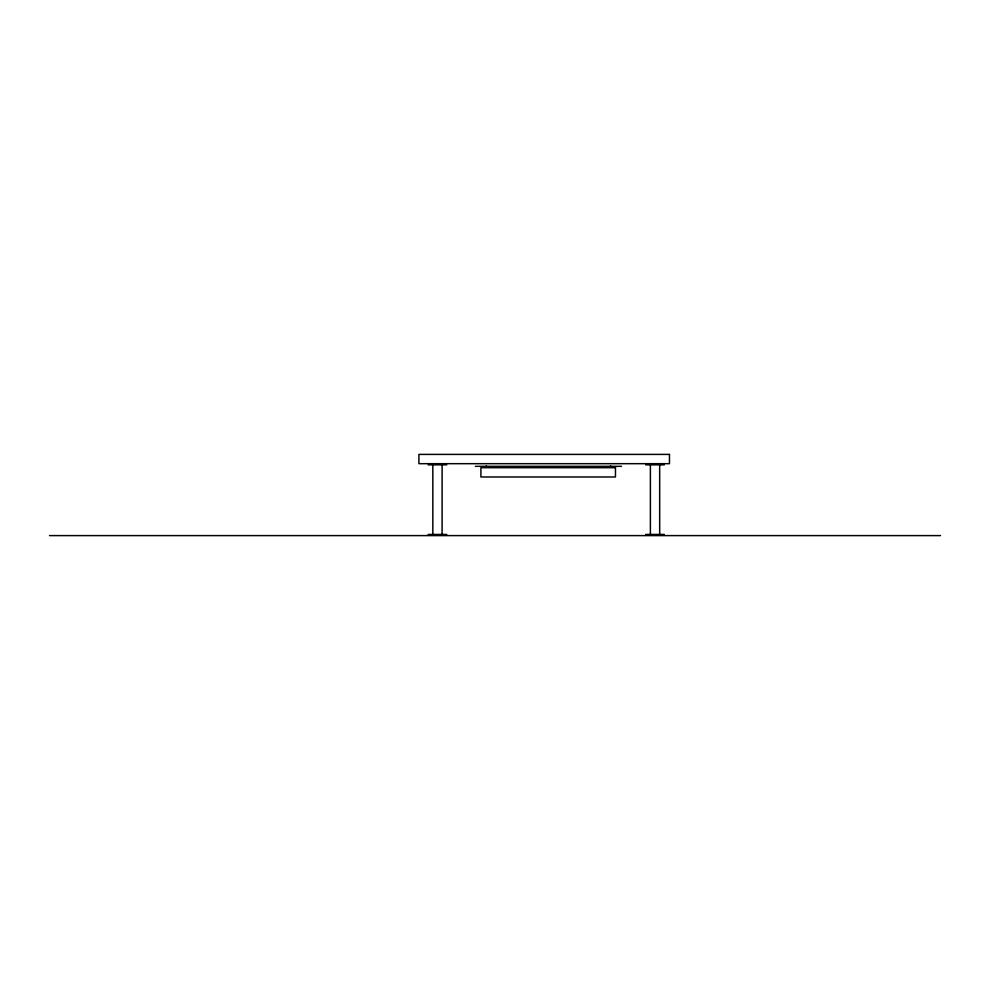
<?xml version="1.0" encoding="UTF-8"?>
<svg xmlns="http://www.w3.org/2000/svg" width="990" height="990" viewBox="0 0 990 990"><rect width="100%" height="100%" fill="white"/><g stroke="black" fill="none" stroke-linecap="round" stroke-linejoin="round"><path stroke-width="1.49" d="M475.386 466.327L621.522 466.327M428.187 464.842L446.75 464.842M645.752 464.842L664.315 464.842M428.187 534.439L446.75 534.439M645.752 534.439L664.315 534.439M49.5 535.602L940.5 535.602M659.674 464.842L659.674 534.439M650.393 464.842L650.393 534.439M610.57 465.82L610.57 466.872M486.35 465.82L486.35 466.872M442.109 464.842L442.109 534.439M432.828 464.842L432.828 534.439M669.463 454.398L418.906 454.398L418.906 463.679L669.463 463.679L669.463 454.398M615.458 467.701L480.905 467.701L480.905 476.982L615.458 476.982L615.458 467.701"/></g></svg>
